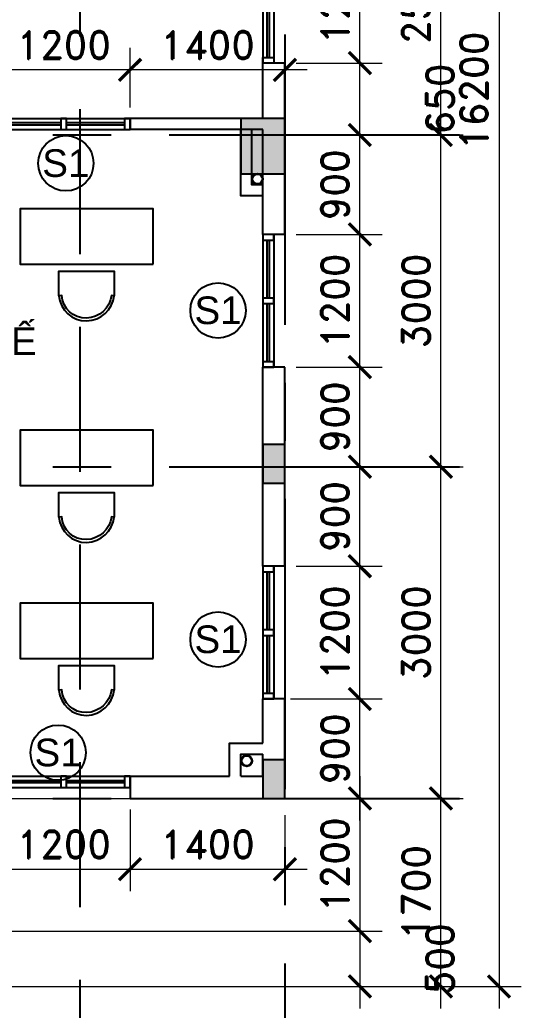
# Model space of a CAD drawing. Header units: inches. Extents: x 452443 to 881249, y 975131 to 1198310.
# Drawn here: x 706279 to 710809, y 1081522 to 1090478 of the extents above; entities that cross this region are included whole.
import ezdxf

# ---------------------------------------------------------------- set-up
doc = ezdxf.new("R2010")
doc.units = ezdxf.units.IN
doc.header["$LTSCALE"] = 3.5
doc.header["$MEASUREMENT"] = 0
doc.linetypes.add('CENTER', pattern=[2, 1.25, -0.25, 0.25, -0.25])
doc.linetypes.add('HIDDEN', pattern=[0.375, 0.25, -0.125])
for name, color, linetype in [('cot', 1, 'Continuous'), ('CUA', 4, 'Continuous'), ('hatch vl', 4, 'Continuous'), ('HATCH47', 47, 'Continuous'), ('phong', 2, 'Continuous'), ('TEXT2', 7, 'Continuous'), ('thuocdo', 3, 'Continuous'), ('Truc', 252, 'Continuous')]:
    doc.layers.add(name, color=color, linetype=linetype)
doc.styles.add('chu 1', font='VHELVEN0.TTF')
doc.styles.add('romand', font='romand.shx')
doc.styles.add('VNI-HELVE', font='VHELVEN0.TTF')
doc.dimstyles.new('TL100', dxfattribs={"dimscale": 100, "dimtxt": 2.5, "dimasz": 2, "dimexe": 2, "dimexo": 1, "dimgap": 1, "dimtad": 1, "dimdec": 0, "dimzin": 0, "dimdsep": 46, "dimtxsty": 'romand', "dimblk": 'ARCHTICK', "dimcen": 2, "dimdle": 2, "dimclrd": 256, "dimclre": 256, "dimclrt": 7, "dimadec": 0, "dimazin": 0, "dimtfac": 0.004, "dimtdec": 0, "dimtmove": 2, "dimatfit": 3, "dimfxl": 1, "dimtolj": 1, "dimtzin": 0, "dimlwd": 20, "dimlwe": 20, "dimarcsym": 1})

# ---------------------------------------------------------------- blocks, each defined once
blk = doc.blocks.new('CS-1200')
for p, q in [((0, 100), (1200, 100)), ((0, 0), (1200, 0)), ((575, 60), (50, 60)), ((575, 40), (50, 40)), ((1150, 60), (625, 60)), ((1150, 40), (625, 40))]:
    blk.add_line(p, q)
at = {"ltscale": 5}
for points in [[(0, 0), (50, 0), (50, 100), (0, 100)], [(575, 0), (625, 0), (625, 100), (575, 100)], [(1150, 0), (1200, 0), (1200, 100), (1150, 100)]]:
    blk.add_lwpolyline(points, close=True, dxfattribs=at)
blk = doc.blocks.new('banhoc')
blk.add_lwpolyline([(-600, -500), (-600, 0), (600, 0), (600, -500)], close=True)
blk.add_lwpolyline([(250, -785.8), (250, -564.3), (-250, -564.3), (-250, -785.8)])
blk.add_lwpolyline([(0.8, -989.5, 0.400527), (225.1, -784.1), (250, -785.8, -0.400825), (0, -1014.5, -0.365678), (-250, -785.8), (-225.2, -782.6, 0.365407)], format="xyb", close=True)
blk = doc.blocks.new('_ArchTick')
at = {"color": 0, "linetype": 'ByBlock', "const_width": 0.15}
blk.add_lwpolyline([(-0.5, -0.5), (0.5, 0.5)], dxfattribs=at)
blk = doc.blocks.new('*D1908')
at = {"layer": 'DEFPOINTS', "color": 0}
for p in [(709188.9, 1083436.5), (710083.6, 1083436.5), (708891.2, 1081736.5)]:
    blk.add_point(p, dxfattribs=at)
at = {"layer": 'thuocdo', "lineweight": 20}
for p, q in [((710083.6, 1081536.5), (710083.6, 1083636.5)), ((709288.9, 1083436.5), (710283.6, 1083436.5)), ((708991.2, 1081736.5), (710283.6, 1081736.5))]:
    blk.add_line(p, q, dxfattribs=at)
at = {"layer": 'thuocdo', "lineweight": 20, "xscale": 200, "yscale": 200, "zscale": 200}
for p, rotation in [((710083.6, 1083436.5), 90), ((710083.6, 1081736.5), 270)]:
    blk.add_blockref('_ArchTick', p, dxfattribs=dict(at, rotation=rotation))
at = {"layer": 'thuocdo', "color": 7, "insert": (709858.6, 1082586.5), "char_height": 250, "attachment_point": 5, "rotation": 90, "style": 'romand'}
blk.add_mtext('\\A1;1700', dxfattribs=at)
blk = doc.blocks.new('*D1909')
at = {"layer": 'DEFPOINTS', "color": 0}
for p in [(709648.6, 1086436.5), (710083.6, 1086436.5), (709188.9, 1083436.5)]:
    blk.add_point(p, dxfattribs=at)
at = {"layer": 'thuocdo', "lineweight": 20}
for p, q in [((710083.6, 1083236.5), (710083.6, 1086636.5)), ((709748.6, 1086436.5), (710283.6, 1086436.5)), ((709288.9, 1083436.5), (710283.6, 1083436.5))]:
    blk.add_line(p, q, dxfattribs=at)
at = {"layer": 'thuocdo', "lineweight": 20, "xscale": 200, "yscale": 200, "zscale": 200}
for p, rotation in [((710083.6, 1086436.5), 90), ((710083.6, 1083436.5), 270)]:
    blk.add_blockref('_ArchTick', p, dxfattribs=dict(at, rotation=rotation))
at = {"layer": 'thuocdo', "color": 7, "insert": (709858.6, 1084936.5), "char_height": 250, "attachment_point": 5, "rotation": 90, "style": 'romand'}
blk.add_mtext('\\A1;3000', dxfattribs=at)
blk = doc.blocks.new('*D1910')
at = {"layer": 'DEFPOINTS', "color": 0}
for p in [(709974.7, 1089436.5), (710083.6, 1089436.5), (709648.6, 1086436.5)]:
    blk.add_point(p, dxfattribs=at)
at = {"layer": 'thuocdo', "lineweight": 20}
for p, q in [((710083.6, 1086236.5), (710083.6, 1089636.5)), ((710074.7, 1089436.5), (710283.6, 1089436.5)), ((709748.6, 1086436.5), (710283.6, 1086436.5))]:
    blk.add_line(p, q, dxfattribs=at)
at = {"layer": 'thuocdo', "lineweight": 20, "xscale": 200, "yscale": 200, "zscale": 200}
for p, rotation in [((710083.6, 1089436.5), 90), ((710083.6, 1086436.5), 270)]:
    blk.add_blockref('_ArchTick', p, dxfattribs=dict(at, rotation=rotation))
at = {"layer": 'thuocdo', "color": 7, "insert": (709858.6, 1087936.5), "char_height": 250, "attachment_point": 5, "rotation": 90, "style": 'romand'}
blk.add_mtext('\\A1;3000', dxfattribs=at)
blk = doc.blocks.new('*D1911')
at = {"layer": 'DEFPOINTS', "color": 0}
for p in [(709974.7, 1091936.5), (710083.6, 1091936.5), (709974.7, 1089436.5)]:
    blk.add_point(p, dxfattribs=at)
at = {"layer": 'thuocdo', "lineweight": 20}
for p, q in [((710083.6, 1089236.5), (710083.6, 1092136.5)), ((710074.7, 1091936.5), (710283.6, 1091936.5)), ((710074.7, 1089436.5), (710283.6, 1089436.5))]:
    blk.add_line(p, q, dxfattribs=at)
at = {"layer": 'thuocdo', "lineweight": 20, "xscale": 200, "yscale": 200, "zscale": 200}
for p, rotation in [((710083.6, 1091936.5), 90), ((710083.6, 1089436.5), 270)]:
    blk.add_blockref('_ArchTick', p, dxfattribs=dict(at, rotation=rotation))
at = {"layer": 'thuocdo', "color": 7, "insert": (709858.6, 1090686.5), "char_height": 250, "attachment_point": 5, "rotation": 90, "style": 'romand'}
blk.add_mtext('\\A1;2500', dxfattribs=at)
blk = doc.blocks.new('*D1914')
at = {"layer": 'DEFPOINTS', "color": 0}
for p in [(709350.5, 1097936.5), (708362.2, 1081736.5), (710609.3, 1081736.5)]:
    blk.add_point(p, dxfattribs=at)
at = {"layer": 'thuocdo', "lineweight": 20}
for p, q in [((710609.3, 1098136.5), (710609.3, 1081536.5)), ((709450.5, 1097936.5), (710809.3, 1097936.5)), ((708462.2, 1081736.5), (710809.3, 1081736.5))]:
    blk.add_line(p, q, dxfattribs=at)
at = {"layer": 'thuocdo', "lineweight": 20, "xscale": 200, "yscale": 200, "zscale": 200}
for p, rotation in [((710609.3, 1097936.5), 90), ((710609.3, 1081736.5), 270)]:
    blk.add_blockref('_ArchTick', p, dxfattribs=dict(at, rotation=rotation))
at = {"layer": 'thuocdo', "color": 7, "insert": (710384.3, 1089836.5), "char_height": 250, "attachment_point": 5, "rotation": 90, "style": 'romand'}
blk.add_mtext('\\A1;16200', dxfattribs=at)
blk = doc.blocks.new('*D2070')
at = {"layer": 'DEFPOINTS', "color": 0}
for p in [(706075, 1083436.5), (707275, 1083436.5), (707275, 1082796.5)]:
    blk.add_point(p, dxfattribs=at)
at = {"layer": 'thuocdo', "lineweight": 20}
for p, q in [((706075, 1083336.5), (706075, 1082596.5)), ((707275, 1083336.5), (707275, 1082596.5)), ((705875, 1082796.5), (707475, 1082796.5))]:
    blk.add_line(p, q, dxfattribs=at)
at = {"layer": 'thuocdo', "lineweight": 20, "xscale": 200, "yscale": 200, "zscale": 200, "rotation": 180}
blk.add_blockref('_ArchTick', (706075, 1082796.5), dxfattribs=at)
at = {"layer": 'thuocdo', "lineweight": 20, "xscale": 200, "yscale": 200, "zscale": 200}
blk.add_blockref('_ArchTick', (707275, 1082796.5), dxfattribs=at)
at = {"layer": 'thuocdo', "color": 7, "insert": (706675, 1083021.5), "char_height": 250, "attachment_point": 5, "style": 'romand'}
blk.add_mtext('\\A1;1200', dxfattribs=at)
blk = doc.blocks.new('*D2071')
at = {"layer": 'DEFPOINTS', "color": 0}
for p in [(707275, 1083436.5), (708675, 1083385.5), (708675, 1082796.5)]:
    blk.add_point(p, dxfattribs=at)
at = {"layer": 'thuocdo', "lineweight": 20}
for p, q in [((707275, 1083336.5), (707275, 1082596.5)), ((708675, 1083285.5), (708675, 1082596.5)), ((707075, 1082796.5), (708875, 1082796.5))]:
    blk.add_line(p, q, dxfattribs=at)
at = {"layer": 'thuocdo', "lineweight": 20, "xscale": 200, "yscale": 200, "zscale": 200, "rotation": 180}
blk.add_blockref('_ArchTick', (707275, 1082796.5), dxfattribs=at)
at = {"layer": 'thuocdo', "lineweight": 20, "xscale": 200, "yscale": 200, "zscale": 200}
blk.add_blockref('_ArchTick', (708675, 1082796.5), dxfattribs=at)
at = {"layer": 'thuocdo', "color": 7, "insert": (707975, 1083021.5), "char_height": 250, "attachment_point": 5, "style": 'romand'}
blk.add_mtext('\\A1;1400', dxfattribs=at)
blk = doc.blocks.new('*D2104')
at = {"layer": 'DEFPOINTS', "color": 0}
for p in [(708625, 1084336.5), (709351.8, 1084336.5), (708894.5, 1083436.5)]:
    blk.add_point(p, dxfattribs=at)
at = {"layer": 'thuocdo', "lineweight": 20}
for p, q in [((709351.8, 1083236.5), (709351.8, 1084536.5)), ((708725, 1084336.5), (709551.8, 1084336.5)), ((708994.5, 1083436.5), (709551.8, 1083436.5))]:
    blk.add_line(p, q, dxfattribs=at)
at = {"layer": 'thuocdo', "lineweight": 20, "xscale": 200, "yscale": 200, "zscale": 200}
for p, rotation in [((709351.8, 1084336.5), 90), ((709351.8, 1083436.5), 270)]:
    blk.add_blockref('_ArchTick', p, dxfattribs=dict(at, rotation=rotation))
at = {"layer": 'thuocdo', "color": 7, "insert": (709126.8, 1083886.5), "char_height": 250, "attachment_point": 5, "rotation": 90, "style": 'romand'}
blk.add_mtext('\\A1;900', dxfattribs=at)
blk = doc.blocks.new('*D2105')
at = {"layer": 'DEFPOINTS', "color": 0}
for p in [(708675, 1085536.5), (709351.8, 1085536.5), (708625, 1084336.5)]:
    blk.add_point(p, dxfattribs=at)
at = {"layer": 'thuocdo', "lineweight": 20}
for p, q in [((709351.8, 1084136.5), (709351.8, 1085736.5)), ((708775, 1085536.5), (709551.8, 1085536.5)), ((708725, 1084336.5), (709551.8, 1084336.5))]:
    blk.add_line(p, q, dxfattribs=at)
at = {"layer": 'thuocdo', "lineweight": 20, "xscale": 200, "yscale": 200, "zscale": 200}
for p, rotation in [((709351.8, 1085536.5), 90), ((709351.8, 1084336.5), 270)]:
    blk.add_blockref('_ArchTick', p, dxfattribs=dict(at, rotation=rotation))
at = {"layer": 'thuocdo', "color": 7, "insert": (709126.8, 1084936.5), "char_height": 250, "attachment_point": 5, "rotation": 90, "style": 'romand'}
blk.add_mtext('\\A1;1200', dxfattribs=at)
blk = doc.blocks.new('*D2106')
at = {"layer": 'DEFPOINTS', "color": 0}
for p in [(708868.9, 1086436.5), (709351.8, 1086436.5), (708675, 1085536.5)]:
    blk.add_point(p, dxfattribs=at)
at = {"layer": 'thuocdo', "lineweight": 20}
for p, q in [((709351.8, 1085336.5), (709351.8, 1086636.5)), ((708968.9, 1086436.5), (709551.8, 1086436.5)), ((708775, 1085536.5), (709551.8, 1085536.5))]:
    blk.add_line(p, q, dxfattribs=at)
at = {"layer": 'thuocdo', "lineweight": 20, "xscale": 200, "yscale": 200, "zscale": 200}
for p, rotation in [((709351.8, 1086436.5), 90), ((709351.8, 1085536.5), 270)]:
    blk.add_blockref('_ArchTick', p, dxfattribs=dict(at, rotation=rotation))
at = {"layer": 'thuocdo', "color": 7, "insert": (709126.8, 1085986.5), "char_height": 250, "attachment_point": 5, "rotation": 90, "style": 'romand'}
blk.add_mtext('\\A1;900', dxfattribs=at)
blk = doc.blocks.new('*D2107')
at = {"layer": 'DEFPOINTS', "color": 0}
for p in [(708675, 1087336.5), (709351.8, 1087336.5), (708868.9, 1086436.5)]:
    blk.add_point(p, dxfattribs=at)
at = {"layer": 'thuocdo', "lineweight": 20}
for p, q in [((709351.8, 1086236.5), (709351.8, 1087536.5)), ((708775, 1087336.5), (709551.8, 1087336.5)), ((708968.9, 1086436.5), (709551.8, 1086436.5))]:
    blk.add_line(p, q, dxfattribs=at)
at = {"layer": 'thuocdo', "lineweight": 20, "xscale": 200, "yscale": 200, "zscale": 200}
for p, rotation in [((709351.8, 1087336.5), 90), ((709351.8, 1086436.5), 270)]:
    blk.add_blockref('_ArchTick', p, dxfattribs=dict(at, rotation=rotation))
at = {"layer": 'thuocdo', "color": 7, "insert": (709126.8, 1086886.5), "char_height": 250, "attachment_point": 5, "rotation": 90, "style": 'romand'}
blk.add_mtext('\\A1;900', dxfattribs=at)
blk = doc.blocks.new('*D2108')
at = {"layer": 'DEFPOINTS', "color": 0}
for p in [(708675, 1088536.5), (709351.8, 1088536.5), (708675, 1087336.5)]:
    blk.add_point(p, dxfattribs=at)
at = {"layer": 'thuocdo', "lineweight": 20}
for p, q in [((709351.8, 1087136.5), (709351.8, 1088736.5)), ((708775, 1088536.5), (709551.8, 1088536.5)), ((708775, 1087336.5), (709551.8, 1087336.5))]:
    blk.add_line(p, q, dxfattribs=at)
at = {"layer": 'thuocdo', "lineweight": 20, "xscale": 200, "yscale": 200, "zscale": 200}
for p, rotation in [((709351.8, 1088536.5), 90), ((709351.8, 1087336.5), 270)]:
    blk.add_blockref('_ArchTick', p, dxfattribs=dict(at, rotation=rotation))
at = {"layer": 'thuocdo', "color": 7, "insert": (709126.8, 1087936.5), "char_height": 250, "attachment_point": 5, "rotation": 90, "style": 'romand'}
blk.add_mtext('\\A1;1200', dxfattribs=at)
blk = doc.blocks.new('*D2109')
at = {"layer": 'DEFPOINTS', "color": 0}
for p in [(708826.8, 1089436.5), (709351.8, 1089436.5), (708675, 1088536.5)]:
    blk.add_point(p, dxfattribs=at)
at = {"layer": 'thuocdo', "lineweight": 20}
for p, q in [((709351.8, 1088336.5), (709351.8, 1089636.5)), ((708926.8, 1089436.5), (709551.8, 1089436.5)), ((708775, 1088536.5), (709551.8, 1088536.5))]:
    blk.add_line(p, q, dxfattribs=at)
at = {"layer": 'thuocdo', "lineweight": 20, "xscale": 200, "yscale": 200, "zscale": 200}
for p, rotation in [((709351.8, 1089436.5), 90), ((709351.8, 1088536.5), 270)]:
    blk.add_blockref('_ArchTick', p, dxfattribs=dict(at, rotation=rotation))
at = {"layer": 'thuocdo', "color": 7, "insert": (709126.8, 1088986.5), "char_height": 250, "attachment_point": 5, "rotation": 90, "style": 'romand'}
blk.add_mtext('\\A1;900', dxfattribs=at)
blk = doc.blocks.new('*D2110')
at = {"layer": 'DEFPOINTS', "color": 0}
for p in [(708675, 1090086.5), (709351.8, 1090086.5), (708826.8, 1089436.5)]:
    blk.add_point(p, dxfattribs=at)
at = {"layer": 'thuocdo', "lineweight": 20}
for p, q in [((709351.8, 1089236.5), (709351.8, 1090286.5)), ((708775, 1090086.5), (709551.8, 1090086.5)), ((708926.8, 1089436.5), (709551.8, 1089436.5))]:
    blk.add_line(p, q, dxfattribs=at)
at = {"layer": 'thuocdo', "lineweight": 20, "xscale": 200, "yscale": 200, "zscale": 200}
for p, rotation in [((709351.8, 1090086.5), 90), ((709351.8, 1089436.5), 270)]:
    blk.add_blockref('_ArchTick', p, dxfattribs=dict(at, rotation=rotation))
at = {"layer": 'thuocdo', "color": 7, "insert": (710076.8, 1089761.5), "char_height": 250, "attachment_point": 5, "rotation": 90, "style": 'romand'}
blk.add_mtext('\\A1;650', dxfattribs=at)
blk = doc.blocks.new('*D2111')
at = {"layer": 'DEFPOINTS', "color": 0}
for p in [(708675, 1091286.5), (709351.8, 1091286.5), (708675, 1090086.5)]:
    blk.add_point(p, dxfattribs=at)
at = {"layer": 'thuocdo', "lineweight": 20}
for p, q in [((709351.8, 1089886.5), (709351.8, 1091486.5)), ((708775, 1091286.5), (709551.8, 1091286.5)), ((708775, 1090086.5), (709551.8, 1090086.5))]:
    blk.add_line(p, q, dxfattribs=at)
at = {"layer": 'thuocdo', "lineweight": 20, "xscale": 200, "yscale": 200, "zscale": 200}
for p, rotation in [((709351.8, 1091286.5), 90), ((709351.8, 1090086.5), 270)]:
    blk.add_blockref('_ArchTick', p, dxfattribs=dict(at, rotation=rotation))
at = {"layer": 'thuocdo', "color": 7, "insert": (709126.8, 1090686.5), "char_height": 250, "attachment_point": 5, "rotation": 90, "style": 'romand'}
blk.add_mtext('\\A1;1200', dxfattribs=at)
blk = doc.blocks.new('*D2119')
at = {"layer": 'DEFPOINTS', "color": 0}
for p in [(707275, 1090024.9), (708675, 1089683.7), (707275, 1089586.5)]:
    blk.add_point(p, dxfattribs=at)
at = {"layer": 'thuocdo', "lineweight": 20}
for p, q in [((707275, 1089686.5), (707275, 1090224.9)), ((708675, 1089783.7), (708675, 1090224.9)), ((708875, 1090024.9), (707075, 1090024.9))]:
    blk.add_line(p, q, dxfattribs=at)
at = {"layer": 'thuocdo', "lineweight": 20, "xscale": 200, "yscale": 200, "zscale": 200, "rotation": 180}
blk.add_blockref('_ArchTick', (707275, 1090024.9), dxfattribs=at)
at = {"layer": 'thuocdo', "lineweight": 20, "xscale": 200, "yscale": 200, "zscale": 200}
blk.add_blockref('_ArchTick', (708675, 1090024.9), dxfattribs=at)
at = {"layer": 'thuocdo', "color": 7, "insert": (707975, 1090249.9), "char_height": 250, "attachment_point": 5, "style": 'romand'}
blk.add_mtext('\\A1;1400', dxfattribs=at)
blk = doc.blocks.new('*D2120')
at = {"layer": 'DEFPOINTS', "color": 0}
for p in [(706075, 1090024.9), (706075, 1089586.5), (707275, 1089586.5)]:
    blk.add_point(p, dxfattribs=at)
at = {"layer": 'thuocdo', "lineweight": 20}
for p, q in [((706075, 1089686.5), (706075, 1090224.9)), ((707275, 1089686.5), (707275, 1090224.9)), ((707475, 1090024.9), (705875, 1090024.9))]:
    blk.add_line(p, q, dxfattribs=at)
at = {"layer": 'thuocdo', "lineweight": 20, "xscale": 200, "yscale": 200, "zscale": 200, "rotation": 180}
blk.add_blockref('_ArchTick', (706075, 1090024.9), dxfattribs=at)
at = {"layer": 'thuocdo', "lineweight": 20, "xscale": 200, "yscale": 200, "zscale": 200}
blk.add_blockref('_ArchTick', (707275, 1090024.9), dxfattribs=at)
at = {"layer": 'thuocdo', "color": 7, "insert": (706675, 1090249.9), "char_height": 250, "attachment_point": 5, "style": 'romand'}
blk.add_mtext('\\A1;1200', dxfattribs=at)
blk = doc.blocks.new('*D2342')
at = {"layer": 'DEFPOINTS', "color": 0}
for p in [(700232.4, 1083436.5), (700232.4, 1082236.5), (709351.8, 1082236.5)]:
    blk.add_point(p, dxfattribs=at)
at = {"layer": 'thuocdo', "lineweight": 20}
for p, q in [((709351.8, 1083636.5), (709351.8, 1082036.5)), ((700332.4, 1083436.5), (709551.8, 1083436.5)), ((700332.4, 1082236.5), (709551.8, 1082236.5))]:
    blk.add_line(p, q, dxfattribs=at)
at = {"layer": 'thuocdo', "lineweight": 20, "xscale": 200, "yscale": 200, "zscale": 200}
for p, rotation in [((709351.8, 1083436.5), 90), ((709351.8, 1082236.5), 270)]:
    blk.add_blockref('_ArchTick', p, dxfattribs=dict(at, rotation=rotation))
at = {"layer": 'thuocdo', "color": 7, "insert": (709126.8, 1082836.5), "char_height": 250, "attachment_point": 5, "rotation": 90, "style": 'romand'}
blk.add_mtext('\\A1;1200', dxfattribs=at)
blk = doc.blocks.new('*D2343')
at = {"layer": 'DEFPOINTS', "color": 0}
for p in [(700232.4, 1082236.5), (696913.8, 1081736.5), (709351.8, 1081736.5)]:
    blk.add_point(p, dxfattribs=at)
at = {"layer": 'thuocdo', "lineweight": 20}
for p, q in [((709351.8, 1082436.5), (709351.8, 1081536.5)), ((700332.4, 1082236.5), (709551.8, 1082236.5)), ((697013.8, 1081736.5), (709551.8, 1081736.5))]:
    blk.add_line(p, q, dxfattribs=at)
at = {"layer": 'thuocdo', "lineweight": 20, "xscale": 200, "yscale": 200, "zscale": 200}
for p, rotation in [((709351.8, 1082236.5), 90), ((709351.8, 1081736.5), 270)]:
    blk.add_blockref('_ArchTick', p, dxfattribs=dict(at, rotation=rotation))
at = {"layer": 'thuocdo', "color": 7, "insert": (710076.8, 1081986.5), "char_height": 250, "attachment_point": 5, "rotation": 90, "style": 'romand'}
blk.add_mtext('\\A1;500', dxfattribs=at)

msp = doc.modelspace()

# ---------------------------------------------------------------- hatches: boundary and pattern name
at = {"layer": 'cot'}
for points in [[(708675, 1089586.5), (708275, 1089586.5), (708275, 1089086.5), (708675, 1089086.5)], [(708475, 1086286.5), (708675, 1086286.5), (708675, 1086636.5), (708475, 1086636.5)], [(708475, 1083436.5), (708675, 1083436.5), (708675, 1083786.5), (708475, 1083786.5)]]:
    msp.add_hatch(color=256, dxfattribs=at).paths.add_polyline_path(points)

# ---------------------------------------------------------------- linework, layer by layer
for points in [[(708675, 1089586.5), (708275, 1089586.5), (708275, 1089086.5), (708675, 1089086.5)], [(708475, 1086286.5), (708675, 1086286.5), (708675, 1086636.5), (708475, 1086636.5)], [(708475, 1083436.5), (708675, 1083436.5), (708675, 1083786.5), (708475, 1083786.5)]]:
    msp.add_lwpolyline(points, close=True, dxfattribs=at)
at = {"layer": 'hatch vl'}
for centre in [(706694.8, 1089180.5), (708070.3, 1087849.3), (708070.3, 1084874.1), (706624.9, 1083850.6)]:
    msp.add_circle(centre, 250, dxfattribs=at)
at = {"layer": 'HATCH47', "linetype": 'HIDDEN', "ltscale": 1500}
msp.add_lwpolyline([(706825.5, 1078515), (706825.5, 1099524.9)], dxfattribs=at)
at = {"layer": 'phong'}
for p, q in [((708475, 1089586.5), (708475, 1090086.5)), ((708675, 1088536.5), (708675, 1090086.5)), ((708475, 1089586.5), (707275, 1089586.5)), ((708475, 1089486.5), (707275, 1089486.5)), ((708475, 1088536.5), (708475, 1089486.5)), ((708475, 1085536.5), (708475, 1087336.5)), ((708675, 1085536.5), (708675, 1087336.5)), ((708475, 1083936.5), (708475, 1084336.5)), ((708675, 1083436.5), (708675, 1084336.5)), ((708475, 1083636.5), (708475, 1083836.5)), ((707275, 1083636.5), (708175, 1083636.5)), ((708275, 1083636.5), (708475, 1083636.5)), ((707275, 1083436.5), (708675, 1083436.5))]:
    msp.add_line(p, q, dxfattribs=at)
for points in [[(708675, 1090086.5), (708475, 1090086.5)], [(707275, 1089586.5), (707275, 1089486.5)], [(708475, 1088886.5), (708275, 1088886.5), (708275, 1089486.5)], [(708475, 1088986.5), (708375, 1088986.5), (708375, 1089486.5)], [(708675, 1088536.5), (708475, 1088536.5)], [(708675, 1087336.5), (708475, 1087336.5)], [(708675, 1085536.5), (708475, 1085536.5)], [(708675, 1084336.5), (708475, 1084336.5)], [(708175, 1083636.5), (708175, 1083936.5), (708475, 1083936.5)], [(708275, 1083636.5), (708275, 1083836.5), (708475, 1083836.5)], [(707275, 1083636.5), (707275, 1083436.5)]]:
    msp.add_lwpolyline(points, dxfattribs=at)
at = {"layer": 'thuocdo'}
for centre, radius in [((708425.7, 1089038.5), 50), ((708425.7, 1089038.5), 45), ((708329.2, 1083776.2), 50), ((708329.2, 1083776.2), 45)]:
    msp.add_circle(centre, radius, dxfattribs=at)
at = {"layer": 'Truc', "linetype": 'CENTER', "ltscale": 600}
for points in [[(708675, 1098745.1), (708675, 1078826.9)], [(678228.2, 1089436.5), (710765.1, 1089436.5)], [(678228.2, 1086436.5), (710765.1, 1086436.5)], [(678228.2, 1083436.5), (710765.1, 1083436.5)]]:
    msp.add_lwpolyline(points, dxfattribs=at)

# ---------------------------------------------------------------- block references
at = {"xscale": -1}
for p in [(706882.7, 1088769), (706882.7, 1086766.4), (706882.7, 1085202)]:
    msp.add_blockref('banhoc', p, dxfattribs=at)
at = {"layer": 'CUA', "xscale": -1, "rotation": 90}
msp.add_blockref('CS-1200', (708575, 1091286.5), dxfattribs=at)
at = {"layer": 'CUA'}
for p in [(706075, 1089486.5), (706075, 1083536.5)]:
    msp.add_blockref('CS-1200', p, dxfattribs=at)
at = {"layer": 'CUA', "rotation": 270}
for p in [(708475, 1088536.5), (708475, 1085536.5)]:
    msp.add_blockref('CS-1200', p, dxfattribs=at)

# ---------------------------------------------------------------- texts
at = {"char_height": 250, "width": 407.041, "attachment_point": 5, "style": 'chu 1'}
for insert in [(706694.8, 1089180.5), (708070.3, 1087849.3), (708070.3, 1084874.1), (706624.9, 1083850.6)]:
    msp.add_mtext('S1', dxfattribs=dict(at, insert=insert))
at = {"layer": 'TEXT2', "insert": (704725.2, 1087696.4), "char_height": 250, "attachment_point": 2, "style": 'VNI-HELVE'}
msp.add_mtext_dynamic_manual_height_columns('{\\C7;ÑOÄI KIEÅM TRA THUEÁ\\P#####m²}', width=4082.238, gutter_width=1000, heights=[0], dxfattribs=at)

# ---------------------------------------------------------------- dimensions: what is measured, and where the dimension line sits
at = {"layer": 'thuocdo'}
for base, p1, p2, override, picture, middle in [((710609.3, 1081736.5), (709350.5, 1097936.5), (708362.2, 1081736.5), {"dimarcsym": 1}, '*D1914', (710384.3, 1089836.5)), ((710083.6, 1091936.5), (709974.7, 1089436.5), (709974.7, 1091936.5), {"dimarcsym": 1}, '*D1911', (709858.6, 1090686.5)), ((709351.8, 1091286.5), (708675, 1090086.5), (708675, 1091286.5), {"dimfxl": 10, "dimarcsym": 1}, '*D2111', (709126.8, 1090686.5)), ((709351.8, 1090086.5), (708826.8, 1089436.5), (708675, 1090086.5), {"dimfxl": 10, "dimarcsym": 1}, '*D2110', (710076.8, 1089761.5)), ((709351.8, 1089436.5), (708675, 1088536.5), (708826.8, 1089436.5), {"dimfxl": 10, "dimarcsym": 1}, '*D2109', (709126.8, 1088986.5)), ((710083.6, 1089436.5), (709648.6, 1086436.5), (709974.7, 1089436.5), {"dimarcsym": 1}, '*D1910', (709858.6, 1087936.5)), ((709351.8, 1088536.5), (708675, 1087336.5), (708675, 1088536.5), {"dimfxl": 10, "dimarcsym": 1}, '*D2108', (709126.8, 1087936.5)), ((709351.8, 1087336.5), (708868.9, 1086436.5), (708675, 1087336.5), {"dimfxl": 10, "dimarcsym": 1}, '*D2107', (709126.8, 1086886.5)), ((709351.8, 1086436.5), (708675, 1085536.5), (708868.9, 1086436.5), {"dimfxl": 10, "dimarcsym": 1}, '*D2106', (709126.8, 1085986.5)), ((710083.6, 1086436.5), (709188.9, 1083436.5), (709648.6, 1086436.5), {"dimarcsym": 1}, '*D1909', (709858.6, 1084936.5)), ((709351.8, 1085536.5), (708625, 1084336.5), (708675, 1085536.5), {"dimfxl": 10, "dimarcsym": 1}, '*D2105', (709126.8, 1084936.5)), ((709351.8, 1084336.5), (708894.5, 1083436.5), (708625, 1084336.5), {"dimfxl": 10, "dimarcsym": 1}, '*D2104', (709126.8, 1083886.5)), ((709351.8, 1082236.5), (700232.4, 1083436.5), (700232.4, 1082236.5), {"dimarcsym": 1}, '*D2342', (709126.8, 1082836.5)), ((710083.6, 1083436.5), (708891.2, 1081736.5), (709188.9, 1083436.5), {"dimarcsym": 1}, '*D1908', (709858.6, 1082586.5)), ((709351.8, 1081736.5), (700232.4, 1082236.5), (696913.8, 1081736.5), {"dimarcsym": 1}, '*D2343', (710076.8, 1081986.5))]:
    dim = msp.add_linear_dim(base=base, p1=p1, p2=p2, angle=90, dimstyle='TL100', override=override, dxfattribs=at)
    dim.commit()
    dim.dimension.update_dxf_attribs({"geometry": picture, "text_midpoint": middle})
for base, p1, p2, picture, middle in [((706075, 1090024.9), (707275, 1089586.5), (706075, 1089586.5), '*D2120', (706675, 1090249.9)), ((707275, 1090024.9), (708675, 1089683.7), (707275, 1089586.5), '*D2119', (707975, 1090249.9)), ((707275, 1082796.5), (706075, 1083436.5), (707275, 1083436.5), '*D2070', (706675, 1083021.5)), ((708675, 1082796.5), (707275, 1083436.5), (708675, 1083385.5), '*D2071', (707975, 1083021.5))]:
    dim = msp.add_linear_dim(base=base, p1=p1, p2=p2, dimstyle='TL100', override={"dimfxl": 10, "dimarcsym": 1}, dxfattribs=at)
    dim.commit()
    dim.dimension.update_dxf_attribs({"geometry": picture, "text_midpoint": middle})

doc.saveas('drawing.dxf')
